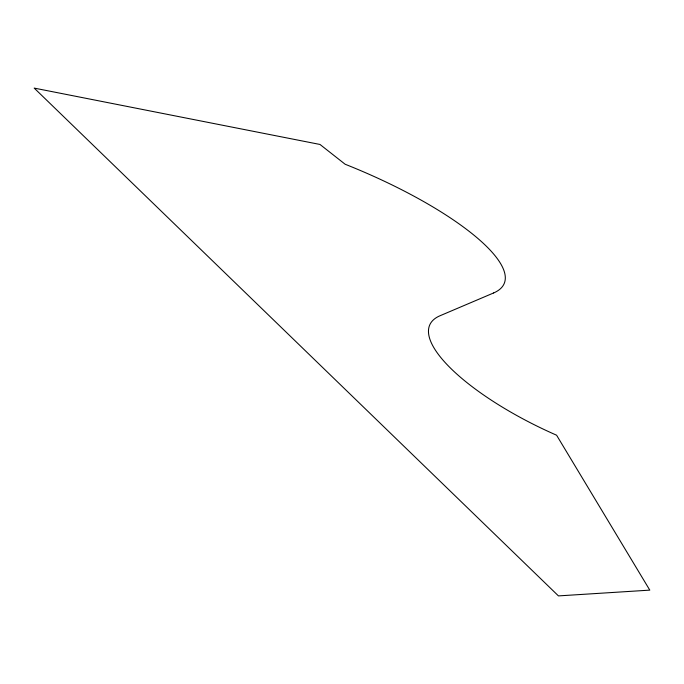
<?xml version="1.0" encoding="UTF-8"?>
<svg xmlns="http://www.w3.org/2000/svg" width="684" height="684" viewBox="0 0 684 684"><rect width="100%" height="100%" fill="white"/><g stroke="black" fill="none" stroke-linecap="round" stroke-linejoin="round"><path stroke-width="1.03" d="M493.6 292.966L440.051 315.743A147.992 46.076 25.3 0 0 556.588 435.204L649.8 590.13L558.443 595.901L34.2 88.099L319.992 144.461L345.129 164.237A185.655 50.206 22.2 0 1 493.6 292.966"/></g></svg>
